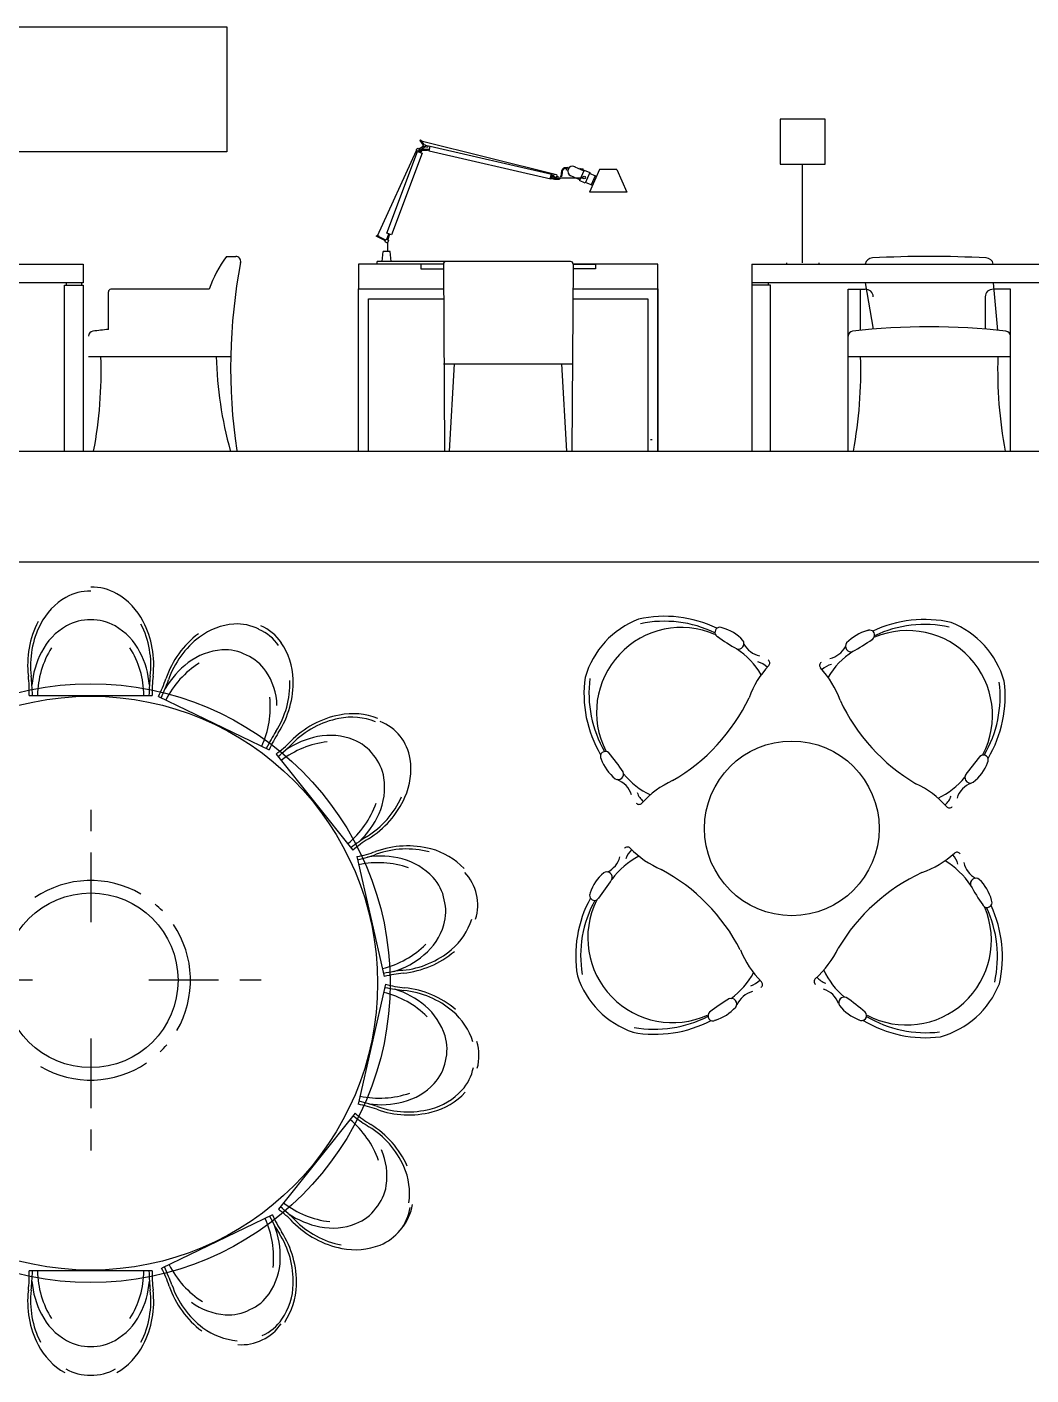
# Model space of a CAD drawing. Header units: inches. Extents: x 5.3 to 47.8, y 15.8 to 40.6.
# Drawn here: x 29.69 to 33.71, y 28.78 to 34.18 of the extents above; entities that cross this region are included whole.
import ezdxf

# ---------------------------------------------------------------- set-up
doc = ezdxf.new("R2010")
doc.units = ezdxf.units.IN
doc.header["$MEASUREMENT"] = 0
for name, color, linetype in [('02', 2, 'Continuous'), ('1', 1, 'Continuous'), ('4', 4, 'Continuous')]:
    doc.layers.add(name, color=color, linetype=linetype)

msp = doc.modelspace()

# ---------------------------------------------------------------- linework, layer by layer
at = {"layer": '02'}
for p, q in [((32.4744, 31.7753), (32.474, 31.7744)), ((32.4582, 31.7394), (32.4579, 31.7388)), ((33.0588, 31.7641), (33.0592, 31.7632)), ((33.0747, 31.7281), (33.075, 31.7275)), ((29.6984, 31.5038), (30.1913, 31.5038)), ((30.2159, 31.4997), (30.6601, 31.2858)), ((30.6876, 31.2687), (30.995, 30.8832)), ((31.9897, 31.2499), (31.9905, 31.2504)), ((33.5398, 31.2353), (33.539, 31.2358)), ((29.9448, 31.0448), (29.9448, 30.9595)), ((29.9448, 30.8741), (29.9448, 30.5954)), ((31.0119, 30.8576), (31.1216, 30.377)), ((31.9459, 30.7113), (31.9468, 30.7108)), ((31.981, 30.6934), (31.9816, 30.6931)), ((33.5196, 30.666), (33.519, 30.6658)), ((33.5556, 30.6818), (33.5547, 30.6814)), ((29.7115, 30.3621), (29.4328, 30.3621)), ((30.4569, 30.3621), (30.1782, 30.3621)), ((30.6276, 30.3621), (30.5422, 30.3621)), ((31.1264, 30.3462), (31.0167, 29.8655)), ((32.4472, 30.2017), (32.4468, 30.2025)), ((33.0249, 30.203), (33.0253, 30.2038)), ((29.9448, 30.1287), (29.9448, 29.85)), ((31.0044, 29.8297), (30.6971, 29.4442)), ((29.9448, 29.7647), (29.9448, 29.6793)), ((30.6734, 29.4218), (30.2293, 29.2079)), ((30.1913, 29.1975), (29.6984, 29.1975))]:
    msp.add_line(p, q, dxfattribs=at)
for centre, radius in [((29.9447, 30.3506), 1.2), ((29.9447, 30.3506), 1.15), ((32.7546, 30.971), 0.35), ((29.9448, 30.3621), 0.35)]:
    msp.add_circle(centre, radius, dxfattribs=at)
for centre, radius, start, end in [((29.9527, 31.7451), 0.1924, 59.9546, 92.3505), ((29.9766, 31.6697), 0.2621, 120.0454, 152.6955), ((29.9373, 31.7376), 0.1836, 87.6495, 120.0454), ((29.9116, 31.6739), 0.2746, 27.3045, 59.9546), ((30.0689, 31.6271), 0.3767, 152.6955, 186.9954), ((30.0632, 31.625), 0.3595, 152.6955, 186.9954), ((29.976, 31.5598), 0.2572, 120.0454, 152.6955), ((29.9375, 31.6265), 0.1801, 87.6495, 120.0454), ((29.9522, 31.6265), 0.1801, 59.9546, 92.3505), ((29.9137, 31.5598), 0.2572, 27.3045, 59.9546), ((29.8265, 31.625), 0.3595, 353.0046, 27.3045), ((29.8208, 31.6271), 0.3767, 353.0046, 27.3045), ((30.5386, 31.5284), 0.2621, 94.3311, 126.9812), ((30.5327, 31.6067), 0.1836, 61.9352, 94.3311), ((30.5498, 31.6067), 0.1924, 34.2403, 66.6363), ((32.2693, 31.4762), 0.3574, 111.0752, 163.7484), ((32.3118, 31.4361), 0.3399, 66.6411, 207.1178), ((32.2442, 31.3388), 0.4822, 64.1672, 102.3892), ((32.2438, 31.3382), 0.4629, 64.022, 101.9859), ((32.4665, 31.7569), 0.02, 61.3492, 247.0737), ((32.4269, 31.6007), 0.1808, 43.2433, 74.3895), ((33.2859, 31.326), 0.4822, 77.2073, 115.4293), ((33.2863, 31.3253), 0.4629, 77.6106, 115.5745), ((33.2618, 31.4636), 0.3574, 15.8481, 68.5213), ((30.6032, 31.45), 0.3767, 126.9812, 161.2811), ((30.5972, 31.4506), 0.3595, 126.9812, 161.2811), ((30.5463, 31.6001), 0.1836, 34.2403, 66.6363), ((30.4818, 31.5605), 0.2746, 1.5902, 34.2403), ((33.0517, 32.5899), 1.0379, 235.0074, 240.0953), ((32.5407, 31.7114), 0.0222, 251.2839, 36.4351), ((33.1051, 31.5892), 0.1808, 105.207, 136.3532), ((32.4873, 32.5827), 1.0379, 299.5012, 304.5891), ((33.0666, 31.7456), 0.02, 292.5228, 118.2473), ((33.219, 31.4237), 0.3399, 332.4787, 112.9554), ((30.061, 31.5159), 0.3528, 152.6955, 175.2684), ((30.1035, 31.498), 0.3721, 148.0091, 179.1119), ((29.7862, 31.498), 0.3721, 0.8881, 31.9909), ((29.8287, 31.5159), 0.3528, 4.7316, 27.3045), ((30.4904, 31.4297), 0.2572, 94.3311, 126.9812), ((30.4846, 31.5065), 0.1801, 61.9352, 94.3311), ((30.4979, 31.5001), 0.1801, 34.2403, 66.6363), ((32.358, 31.4252), 0.318, 30.5066, 56.5542), ((32.6452, 31.7537), 0.0934, 208.1764, 257.5834), ((33.1727, 31.4132), 0.318, 123.0423, 149.0899), ((32.8878, 31.7436), 0.0934, 282.0131, 331.4201), ((32.992, 31.7007), 0.0222, 143.1614, 288.3126), ((30.5479, 31.3533), 0.3528, 126.9812, 149.5542), ((30.5785, 31.3187), 0.3721, 122.2948, 153.3976), ((32.9434, 31.3625), 0.3837, 137.0767, 159.8605), ((32.5986, 31.5591), 0.0818, 45.1384, 75.5729), ((32.6514, 31.6341), 0.015, 317.0767, 54.8091), ((32.8808, 31.6241), 0.015, 124.7874, 222.5198), ((32.5869, 31.3546), 0.3837, 19.736, 42.5198), ((32.9331, 31.5487), 0.0818, 104.0236, 134.4581), ((29.2026, 31.5208), 0.496, 358.0345, 6.9954), ((29.2366, 31.5235), 0.4733, 2.6042, 6.9954), ((30.6531, 31.5235), 0.4733, 173.0046, 177.3958), ((30.687, 31.5208), 0.496, 173.0046, 181.9655), ((29.7767, 31.7301), 0.496, 332.3202, 341.2811), ((29.8085, 31.7179), 0.4733, 336.8899, 341.2811), ((30.4342, 31.4567), 0.2572, 1.5902, 34.2403), ((30.384, 31.5533), 0.3595, 327.2904, 1.5902), ((30.3798, 31.5576), 0.3767, 327.2904, 1.5902), ((32.404, 31.5111), 0.4824, 172.2327, 210.5199), ((32.4053, 31.5118), 0.4636, 172.5273, 210.1357), ((33.126, 31.5001), 0.4636, 329.4608, 7.0692), ((33.1273, 31.4994), 0.4824, 329.0766, 7.3638), ((27.5468, 31.4225), 2.1661, 2.1497, 3.2427), ((32.3429, 31.4225), 2.1661, 176.7573, 177.8503), ((28.2422, 32.36), 2.1661, 336.4354, 337.5285), ((30.2925, 31.4564), 0.3721, 335.1738, 6.2766), ((31.8925, 31.8245), 0.7654, 300.1358, 334.4709), ((33.6411, 31.8092), 0.7654, 205.1256, 239.4607), ((31.015, 31.0559), 0.3767, 101.2669, 135.5668), ((31.0099, 31.059), 0.3595, 101.2669, 135.5668), ((30.9908, 31.1545), 0.2621, 68.6168, 101.2669), ((30.9951, 31.156), 0.2746, 68.6168, 101.2669), ((31.0349, 31.2202), 0.1924, 8.526, 68.7549), ((31.1141, 31.086), 0.496, 147.2904, 156.2512), ((31.0847, 31.1032), 0.4733, 147.2904, 151.6815), ((30.9233, 30.9927), 0.3528, 101.2669, 123.8399), ((30.9046, 31.0865), 0.2572, 68.6168, 101.2669), ((32.5633, 30.279), 2.1661, 151.043, 152.1361), ((30.3919, 31.6668), 0.496, 306.606, 315.5668), ((29.2826, 32.9002), 2.1661, 310.7211, 311.8142), ((30.9357, 30.9483), 0.3721, 96.5805, 127.6833), ((30.4152, 31.642), 0.4733, 311.1757, 315.5668), ((30.9327, 31.1582), 0.1801, 36.2209, 68.6168), ((30.9419, 31.1467), 0.1801, 8.526, 40.922), ((30.9536, 31.208), 0.2746, 335.8759, 8.526), ((32.0073, 31.2593), 0.02, 44.772, 213.2574), ((32.1598, 31.3113), 0.1808, 200.2172, 231.3634), ((31.224, 30.6091), 1.0379, 34.5114, 39.7948), ((34.3009, 30.5891), 1.0379, 139.8017, 145.0851), ((33.3701, 31.2979), 0.1808, 308.2331, 339.3793), ((33.5222, 31.2448), 0.02, 326.3391, 134.8245), ((32.0586, 31.1889), 0.0222, 238.1716, 23.3227), ((32.3267, 31.3913), 0.318, 219.3407, 244.1), ((33.2038, 31.3791), 0.318, 295.4964, 320.2558), ((33.4704, 31.1748), 0.0222, 156.2738, 301.4249), ((30.8657, 31.1353), 0.2572, 335.8759, 8.526), ((32.0224, 31.0786), 0.0934, 17.0232, 69.8647), ((32.4374, 30.8141), 0.3837, 114.7461, 137.772), ((33.0891, 30.8026), 0.3837, 41.8245, 64.8503), ((33.5059, 31.0643), 0.0934, 109.7318, 162.5733), ((30.7379, 31.1964), 0.3721, 309.4596, 340.5623), ((30.8623, 31.244), 0.3595, 301.5761, 335.8759), ((30.8604, 31.2498), 0.3767, 301.5761, 335.8759), ((32.1421, 31.0821), 0.015, 219.7976, 317.772), ((32.2126, 31.1408), 0.0818, 199.0337, 229.4682), ((33.3161, 31.1277), 0.0818, 310.1283, 340.5628), ((30.7784, 31.1743), 0.3528, 313.303, 335.8759), ((33.3862, 31.0685), 0.015, 221.8245, 319.825), ((32.273, 29.1504), 2.1661, 125.3287, 126.4218), ((31.3174, 30.5063), 0.496, 121.5761, 130.5369), ((31.2984, 30.5345), 0.4733, 121.5761, 125.9672), ((30.9182, 31.3447), 0.496, 280.8917, 289.8525), ((30.4539, 32.9372), 2.1661, 285.0068, 286.0999), ((30.9284, 31.3122), 0.4733, 285.4614, 289.8525), ((31.1045, 30.5068), 0.3528, 75.5526, 98.1256), ((31.2146, 30.5239), 0.3767, 75.5526, 109.8525), ((31.2113, 30.5289), 0.3595, 75.5526, 109.8525), ((31.24, 30.6227), 0.2746, 42.9025, 75.5526), ((31.9758, 30.8809), 0.0934, 295.4006, 344.8077), ((32.2899, 30.5781), 0.318, 117.7308, 143.7784), ((32.0955, 30.8813), 0.015, 44.3009, 142.0333), ((32.1679, 30.8248), 0.0818, 132.3627, 162.7971), ((32.3809, 31.1597), 0.3837, 224.3009, 247.0847), ((33.1482, 31.1554), 0.3837, 289.4949, 312.2787), ((33.3408, 30.8084), 0.0818, 13.7825, 44.217), ((33.4164, 30.8604), 0.015, 34.5463, 132.2787), ((31.0964, 30.4613), 0.3721, 70.8662, 101.969), ((31.1283, 30.5994), 0.2572, 42.9025, 75.5526), ((32.0129, 30.7744), 0.0222, 338.5081, 123.6593), ((31.8685, 30.1324), 0.7654, 27.36, 61.6951), ((33.2043, 30.5694), 0.318, 32.8012, 58.8488), ((33.5359, 30.8529), 0.0934, 191.772, 241.179), ((29.9448, 30.3621), 0.4, 59.8436, 124.0658), ((31.1848, 30.6518), 0.1801, 10.5066, 42.9025), ((31.3038, 30.6633), 0.1924, 342.8117, 43.0758), ((32.118, 30.6554), 0.1808, 130.4675, 161.6137), ((31.1602, 31.3273), 1.0379, 322.2317, 327.3195), ((33.5983, 30.0994), 0.7654, 114.8845, 149.2196), ((33.4925, 30.7489), 0.0222, 52.9203, 198.0715), ((34.3767, 31.2499), 1.0379, 209.2601, 214.348), ((33.3805, 30.6363), 0.1808, 14.9659, 46.1121), ((32.3707, 30.4602), 0.4822, 151.3914, 189.6135), ((31.9639, 30.7025), 0.02, 148.5735, 334.2979), ((29.9448, 30.3621), 0.4, 44.1058, 49.8036), ((31.188, 30.6374), 0.1801, 342.8117, 15.2077), ((32.3713, 30.4598), 0.4629, 151.2462, 189.2101), ((32.2768, 30.5324), 0.3399, 153.8653, 294.342), ((33.2146, 30.523), 0.3399, 242.2376, 22.7143), ((33.5372, 30.6741), 0.02, 202.2817, 28.0062), ((33.116, 30.4562), 0.4629, 347.3695, 25.3334), ((33.1166, 30.4565), 0.4822, 346.9662, 25.1882), ((29.9448, 30.3621), 0.4, 329.8436, 34.0658), ((31.1145, 30.6602), 0.2572, 310.1617, 342.8117), ((31.2214, 30.6852), 0.2621, 310.1617, 342.8117), ((31.0258, 30.7707), 0.3721, 283.7453, 314.8481), ((31.1586, 30.7597), 0.3595, 275.8618, 310.1617), ((31.1594, 30.7657), 0.3767, 275.8618, 310.1617), ((32.9042, 30.6277), 0.3837, 201.9704, 224.9962), ((32.5941, 30.6556), 0.3837, 311.5834, 334.6093), ((31.0528, 30.7333), 0.3528, 287.5887, 310.1617), ((31.5212, 28.2613), 2.1661, 99.6144, 100.7075), ((31.2485, 29.8975), 0.496, 95.8618, 104.8226), ((31.2436, 29.9312), 0.4733, 95.8618, 100.2529), ((32.2347, 30.4919), 0.3574, 198.2994, 250.9727), ((32.3223, 30.5452), 0.318, 306.565, 331.3243), ((32.8587, 30.3574), 0.015, 131.5834, 229.5842), ((32.9182, 30.4272), 0.0818, 219.8872, 250.3217), ((33.17, 30.5385), 0.318, 205.2554, 230.0147), ((31.0306, 29.9524), 0.3721, 45.1519, 76.2547), ((31.526, 32.4619), 2.1661, 259.2925, 260.3856), ((31.2533, 30.8256), 0.496, 255.1774, 264.1382), ((31.0576, 29.9899), 0.3528, 49.8383, 72.4113), ((31.2485, 30.792), 0.4733, 259.7471, 264.1382), ((31.1634, 29.9635), 0.3595, 49.8383, 84.1382), ((31.1642, 29.9575), 0.3767, 49.8383, 84.1382), ((32.6199, 30.2261), 0.0934, 104.2474, 157.0889), ((32.567, 30.4191), 0.0818, 286.258, 316.6924), ((32.6222, 30.3458), 0.015, 307.0282, 44.9962), ((32.8539, 30.2377), 0.0934, 19.4907, 72.3322), ((33.2543, 30.48), 0.3574, 285.607, 338.2802), ((31.1193, 30.063), 0.2572, 17.1883, 49.8383), ((33.0502, 29.4059), 1.0379, 121.7356, 127.0191), ((32.5115, 30.2676), 0.0222, 325.3958, 110.547), ((32.9646, 30.2727), 0.0222, 66.0327, 211.1838), ((33.0881, 30.3725), 0.1808, 217.9921, 249.1382), ((32.3754, 29.4447), 1.0379, 49.5606, 54.844), ((31.2262, 30.038), 0.2621, 17.1883, 49.8383), ((32.2057, 30.6296), 0.4636, 259.7515, 297.3599), ((32.4387, 30.2198), 0.02, 131.9962, 300.4816), ((32.3941, 30.3746), 0.1808, 287.4414, 318.5876), ((33.0344, 30.2206), 0.02, 236.098, 44.5835), ((33.2914, 30.6157), 0.4636, 239.2197, 276.8281), ((32.2064, 30.6282), 0.4824, 259.4569, 297.7441), ((33.2906, 30.6144), 0.4824, 238.8355, 277.1228), ((29.9448, 30.3621), 0.4, 314.1058, 319.8036), ((31.1929, 30.0857), 0.1801, 344.7923, 17.1883), ((31.3086, 30.0598), 0.1924, 344.7923, 17.1883), ((29.9448, 30.3621), 0.4, 239.8436, 304.0658), ((31.1896, 30.0713), 0.1801, 317.0975, 349.4934), ((31.2979, 30.0465), 0.1836, 317.0975, 349.4934), ((31.1331, 30.1238), 0.2572, 284.4474, 317.0975), ((30.4587, 27.786), 2.1661, 73.9001, 74.9932), ((31.1013, 30.2618), 0.3721, 258.031, 289.1338), ((31.2404, 30.0999), 0.2621, 284.4474, 317.0975), ((31.2449, 30.1004), 0.2746, 284.4474, 317.0975), ((31.3268, 30.2066), 0.496, 229.4631, 238.4239), ((30.923, 29.3785), 0.496, 70.1475, 79.1083), ((31.1093, 30.2164), 0.3528, 261.8744, 284.4474), ((30.9332, 29.4109), 0.4733, 70.1475, 74.5386), ((31.2194, 30.1993), 0.3767, 250.1475, 284.4474), ((31.2161, 30.1943), 0.3595, 250.1475, 284.4474), ((30.7473, 29.5165), 0.3721, 19.4377, 50.5404), ((32.2824, 31.5625), 2.1661, 233.5782, 234.6713), ((31.3078, 30.1784), 0.4733, 234.0328, 238.4239), ((30.8717, 29.4689), 0.3595, 24.1241, 58.4239), ((30.8698, 29.4631), 0.3767, 24.1241, 58.4239), ((30.8751, 29.5776), 0.2572, 351.474, 24.1241), ((30.9606, 29.5087), 0.2621, 351.474, 24.1241), ((30.9513, 29.5662), 0.1801, 319.078, 351.474), ((29.292, 27.8127), 2.1661, 48.1858, 49.2789), ((30.9452, 29.7646), 0.3721, 232.3167, 263.4195), ((30.9421, 29.5547), 0.1801, 291.3832, 323.7791), ((31.0345, 29.4803), 0.1924, 291.3832, 351.5096), ((31.0443, 29.4927), 0.1924, 319.078, 351.474), ((30.3059, 29.2512), 0.3721, 353.7234, 24.8262), ((32.5767, 30.4285), 2.1661, 207.8639, 208.957), ((31.1274, 29.6215), 0.496, 203.7488, 212.7096), ((30.4013, 29.0461), 0.496, 44.4332, 53.394), ((30.9327, 29.7202), 0.3528, 236.1601, 258.7331), ((30.4246, 29.0709), 0.4733, 44.4332, 48.8243), ((31.0245, 29.657), 0.3767, 224.4332, 258.7331), ((31.0193, 29.6539), 0.3595, 224.4332, 258.7331), ((30.352, 29.2535), 0.3528, 358.4098, 20.9827), ((31.0981, 29.6043), 0.4733, 208.3185, 212.7096), ((30.3973, 29.1543), 0.3595, 358.4098, 32.7096), ((30.3931, 29.1499), 0.3767, 358.4098, 32.7096), ((30.914, 29.6264), 0.2572, 258.7331, 291.3832), ((31.0045, 29.5569), 0.2746, 258.7331, 291.3832), ((30.4476, 29.2508), 0.2572, 325.7597, 358.4098), ((29.2027, 29.1805), 0.496, 353.0046, 1.9655), ((27.5468, 29.2787), 2.1661, 356.7573, 357.8503), ((30.1035, 29.2032), 0.3721, 180.8881, 211.9909), ((29.7862, 29.2032), 0.3721, 328.0091, 359.1119), ((32.3429, 29.2787), 2.1661, 182.1497, 183.2427), ((30.687, 29.1805), 0.496, 178.0345, 186.9954), ((29.79, 28.9775), 0.496, 18.7189, 27.6798), ((28.2555, 28.3475), 2.1661, 22.4715, 23.5646), ((29.8218, 28.9897), 0.4733, 18.7189, 23.1101), ((30.5918, 29.3889), 0.3721, 206.6024, 237.7052), ((29.2366, 29.1777), 0.4733, 353.0046, 357.3958), ((30.061, 29.1853), 0.3528, 184.7316, 207.3045), ((29.8287, 29.1853), 0.3528, 332.6955, 355.2684), ((30.6531, 29.1777), 0.4733, 182.6042, 186.9954), ((30.6166, 29.2575), 0.3767, 198.7189, 233.0188), ((30.6106, 29.257), 0.3595, 198.7189, 233.0188), ((30.4947, 29.1516), 0.2621, 325.7597, 358.4098), ((30.4952, 29.1471), 0.2746, 325.7597, 358.4098), ((30.0689, 29.0742), 0.3767, 173.0046, 207.3045), ((30.0632, 29.0763), 0.3595, 173.0046, 207.3045), ((29.8265, 29.0763), 0.3595, 332.6955, 6.9954), ((29.8208, 29.0742), 0.3767, 332.6955, 6.9954), ((30.5038, 29.2779), 0.2572, 233.0188, 265.6689), ((30.5113, 29.2075), 0.1801, 293.3637, 325.7597), ((29.976, 29.1414), 0.2572, 207.3045, 239.9546), ((29.9137, 29.1414), 0.2572, 300.0454, 332.6955), ((30.4979, 29.2011), 0.1801, 265.6689, 298.0648), ((30.552, 29.1791), 0.2621, 233.0188, 265.6689), ((30.549, 29.094), 0.1924, 265.6689, 325.7265), ((30.5596, 29.1074), 0.1836, 293.3637, 325.7597), ((29.9375, 29.0748), 0.1801, 239.9546, 272.3505), ((29.9522, 29.0748), 0.1801, 267.6495, 300.0454), ((29.9781, 29.0273), 0.2746, 207.3045, 239.9546), ((29.9116, 29.0273), 0.2746, 300.0454, 332.6955), ((29.9373, 28.9636), 0.1836, 239.9546, 272.3505), ((29.9524, 28.9636), 0.1836, 267.6495, 300.0454)]:
    msp.add_arc(centre, radius, start, end, dxfattribs=at)
at = {"layer": '1'}
for p, q in [((31.2672, 33.7303), (31.2633, 33.7272)), ((31.2633, 33.7272), (31.2775, 33.7091)), ((31.2817, 33.7119), (31.2672, 33.7303)), ((31.2697, 33.7271), (31.8067, 33.5934)), ((31.2701, 33.7276), (31.2709, 33.7276)), ((31.2709, 33.7276), (31.2709, 33.7256)), ((31.0943, 33.3461), (31.251, 33.688)), ((31.1317, 33.3564), (31.254, 33.6844)), ((31.2727, 33.6774), (31.1504, 33.3494)), ((31.254, 33.6844), (31.2727, 33.6774)), ((31.256, 33.6851), (31.2555, 33.6838)), ((31.2605, 33.6946), (31.2774, 33.7054)), ((31.2606, 33.6819), (31.2633, 33.6893)), ((31.2633, 33.6893), (31.2854, 33.7034)), ((31.2644, 33.6811), (31.2642, 33.6806)), ((31.2646, 33.6816), (31.2644, 33.6811)), ((31.2648, 33.682), (31.2646, 33.6816)), ((31.265, 33.6824), (31.2648, 33.682)), ((31.2651, 33.6827), (31.265, 33.6824)), ((31.2653, 33.683), (31.2651, 33.6827)), ((31.2655, 33.6833), (31.2653, 33.683)), ((31.2656, 33.6835), (31.2655, 33.6833)), ((31.2658, 33.6837), (31.2656, 33.6835)), ((31.2659, 33.6839), (31.2658, 33.6837)), ((31.266, 33.6841), (31.2659, 33.6839)), ((31.2661, 33.6842), (31.266, 33.6841)), ((31.2663, 33.6844), (31.2661, 33.6842)), ((31.2664, 33.6846), (31.2663, 33.6845)), ((31.2663, 33.6845), (31.2663, 33.6844)), ((31.2665, 33.6847), (31.2664, 33.6846)), ((31.2666, 33.6849), (31.2665, 33.6847)), ((31.2667, 33.685), (31.2666, 33.6849)), ((31.2668, 33.6851), (31.2667, 33.685)), ((31.2669, 33.6852), (31.2668, 33.6851)), ((31.267, 33.6854), (31.2669, 33.6852)), ((31.2671, 33.6857), (31.267, 33.6856)), ((31.267, 33.6856), (31.267, 33.6854)), ((31.2671, 33.6799), (31.267, 33.6795)), ((31.2673, 33.6859), (31.2671, 33.6857)), ((31.2673, 33.6803), (31.2671, 33.6799)), ((31.2674, 33.6861), (31.2673, 33.6859)), ((31.2675, 33.6806), (31.2673, 33.6803)), ((31.2675, 33.6863), (31.2674, 33.6861)), ((31.2676, 33.6865), (31.2675, 33.6863)), ((31.2676, 33.681), (31.2675, 33.6806)), ((31.2677, 33.6867), (31.2676, 33.6865)), ((31.2677, 33.6812), (31.2676, 33.681)), ((31.2679, 33.6869), (31.2677, 33.6867)), ((31.2679, 33.6815), (31.2677, 33.6812)), ((31.268, 33.6871), (31.2679, 33.6869)), ((31.268, 33.6817), (31.2679, 33.6815)), ((31.2682, 33.6873), (31.268, 33.6871)), ((31.2681, 33.6819), (31.268, 33.6817)), ((31.2683, 33.682), (31.2681, 33.6819)), ((31.2683, 33.6875), (31.2682, 33.6873)), ((31.2685, 33.6877), (31.2683, 33.6875)), ((31.2684, 33.6822), (31.2683, 33.682)), ((31.2685, 33.6823), (31.2684, 33.6822)), ((31.2687, 33.6879), (31.2685, 33.6877)), ((31.2686, 33.6825), (31.2685, 33.6823)), ((31.2687, 33.6826), (31.2686, 33.6825)), ((31.2689, 33.6881), (31.2687, 33.6879)), ((31.2688, 33.6827), (31.2687, 33.6826)), ((31.2689, 33.6829), (31.2688, 33.6827)), ((31.269, 33.6882), (31.2689, 33.6881)), ((31.269, 33.683), (31.2689, 33.6829)), ((31.2692, 33.6884), (31.269, 33.6882)), ((31.2691, 33.6831), (31.269, 33.683)), ((31.2692, 33.6832), (31.2691, 33.6831)), ((31.2694, 33.6885), (31.2692, 33.6884)), ((31.2693, 33.6834), (31.2692, 33.6832)), ((31.2694, 33.6837), (31.2693, 33.6835)), ((31.2693, 33.6835), (31.2693, 33.6834)), ((31.2696, 33.6887), (31.2694, 33.6885)), ((31.2695, 33.6838), (31.2694, 33.6837)), ((31.2696, 33.684), (31.2695, 33.6838)), ((31.2697, 33.6888), (31.2696, 33.6887)), ((31.2697, 33.6842), (31.2696, 33.684)), ((31.2699, 33.6889), (31.2697, 33.6888)), ((31.2698, 33.6843), (31.2697, 33.6842)), ((31.2699, 33.6845), (31.2698, 33.6843)), ((31.2701, 33.689), (31.2699, 33.6889)), ((31.27, 33.6847), (31.2699, 33.6845)), ((31.2701, 33.6849), (31.27, 33.6847)), ((31.2702, 33.6891), (31.2701, 33.689)), ((31.2702, 33.685), (31.2701, 33.6849)), ((31.2704, 33.6892), (31.2702, 33.6891)), ((31.2703, 33.6852), (31.2702, 33.685)), ((31.2704, 33.6853), (31.2703, 33.6852)), ((31.2705, 33.6893), (31.2704, 33.6892)), ((31.2706, 33.6855), (31.2704, 33.6853)), ((31.2706, 33.6893), (31.2705, 33.6893)), ((31.2708, 33.6894), (31.2706, 33.6893)), ((31.2707, 33.6856), (31.2706, 33.6855)), ((31.2708, 33.6857), (31.2707, 33.6856)), ((31.2709, 33.6895), (31.2708, 33.6894)), ((31.2709, 33.6858), (31.2708, 33.6857)), ((31.2711, 33.6896), (31.2709, 33.6895)), ((31.271, 33.686), (31.2709, 33.6858)), ((31.2711, 33.6861), (31.271, 33.686)), ((31.2712, 33.6896), (31.2711, 33.6896)), ((31.2712, 33.6861), (31.2711, 33.6861)), ((31.2713, 33.6897), (31.2712, 33.6896)), ((31.2714, 33.6862), (31.2712, 33.6861)), ((31.2715, 33.6898), (31.2713, 33.6897)), ((31.2715, 33.6863), (31.2714, 33.6862)), ((31.2716, 33.6899), (31.2715, 33.6898)), ((31.2716, 33.6864), (31.2715, 33.6863)), ((31.2718, 33.69), (31.2716, 33.6899)), ((31.2717, 33.6865), (31.2716, 33.6864)), ((31.2719, 33.6865), (31.2717, 33.6865)), ((31.2719, 33.6901), (31.2718, 33.69)), ((31.2721, 33.6902), (31.2719, 33.6901)), ((31.272, 33.6866), (31.2719, 33.6865)), ((31.2721, 33.6866), (31.272, 33.6866)), ((31.2723, 33.6903), (31.2721, 33.6902)), ((31.2722, 33.6867), (31.2721, 33.6866)), ((31.2724, 33.6868), (31.2722, 33.6867)), ((31.2725, 33.6904), (31.2723, 33.6903)), ((31.2725, 33.6868), (31.2724, 33.6868)), ((31.2728, 33.6905), (31.2725, 33.6904)), ((31.2726, 33.6869), (31.2725, 33.6868)), ((31.2727, 33.687), (31.2726, 33.6869)), ((31.2729, 33.6871), (31.2727, 33.687)), ((31.273, 33.6906), (31.2728, 33.6905)), ((31.273, 33.6871), (31.2729, 33.6871)), ((31.2733, 33.6907), (31.273, 33.6906)), ((31.2731, 33.6872), (31.273, 33.6871)), ((31.2732, 33.6873), (31.2731, 33.6872)), ((31.2734, 33.6874), (31.2732, 33.6873)), ((31.2736, 33.6908), (31.2733, 33.6907)), ((31.2735, 33.6875), (31.2734, 33.6874)), ((31.2736, 33.6875), (31.2735, 33.6875)), ((31.274, 33.6908), (31.2736, 33.6908)), ((31.2738, 33.6876), (31.2736, 33.6875)), ((31.274, 33.6877), (31.2738, 33.6876)), ((31.2743, 33.6909), (31.274, 33.6908)), ((31.2742, 33.6878), (31.274, 33.6877)), ((31.2744, 33.6878), (31.2742, 33.6878)), ((31.2747, 33.6909), (31.2743, 33.6909)), ((31.2747, 33.6879), (31.2744, 33.6878)), ((31.2751, 33.691), (31.2747, 33.6909)), ((31.2749, 33.6879), (31.2747, 33.6879)), ((31.2752, 33.688), (31.2749, 33.6879)), ((31.2755, 33.691), (31.2751, 33.691)), ((31.2755, 33.688), (31.2752, 33.688)), ((31.2759, 33.6911), (31.2755, 33.691)), ((31.2758, 33.688), (31.2755, 33.688)), ((31.2761, 33.6881), (31.2758, 33.688)), ((31.2763, 33.6911), (31.2759, 33.6911)), ((31.2764, 33.6881), (31.2761, 33.6881)), ((31.2766, 33.6911), (31.2763, 33.6911)), ((31.2767, 33.6881), (31.2764, 33.6881)), ((31.277, 33.6912), (31.2766, 33.6911)), ((31.277, 33.6882), (31.2767, 33.6881)), ((31.2774, 33.6912), (31.277, 33.6912)), ((31.2773, 33.6882), (31.277, 33.6882)), ((31.2777, 33.6882), (31.2773, 33.6882)), ((31.2778, 33.6912), (31.2774, 33.6912)), ((31.278, 33.6882), (31.2777, 33.6882)), ((31.2781, 33.6912), (31.2778, 33.6912)), ((31.2783, 33.6882), (31.278, 33.6882)), ((31.2785, 33.6913), (31.2781, 33.6912)), ((31.2786, 33.6883), (31.2783, 33.6882)), ((31.2789, 33.6913), (31.2785, 33.6913)), ((31.279, 33.6883), (31.2786, 33.6883)), ((31.2792, 33.6913), (31.2789, 33.6913)), ((31.2793, 33.6883), (31.279, 33.6883)), ((31.2795, 33.6913), (31.2792, 33.6913)), ((31.2796, 33.6883), (31.2793, 33.6883)), ((31.2799, 33.6913), (31.2795, 33.6913)), ((31.28, 33.6883), (31.2796, 33.6883)), ((31.2802, 33.6913), (31.2799, 33.6913)), ((31.2803, 33.6883), (31.28, 33.6883)), ((31.2806, 33.6913), (31.2802, 33.6913)), ((31.2806, 33.6883), (31.2803, 33.6883)), ((31.2809, 33.6913), (31.2806, 33.6913)), ((31.2809, 33.6883), (31.2806, 33.6883)), ((31.2812, 33.6913), (31.2809, 33.6913)), ((31.2813, 33.6883), (31.2809, 33.6883)), ((31.2816, 33.6913), (31.2812, 33.6913)), ((31.2816, 33.6883), (31.2813, 33.6883)), ((31.2819, 33.6913), (31.2816, 33.6913)), ((31.2819, 33.6883), (31.2816, 33.6883)), ((31.2823, 33.6913), (31.2819, 33.6913)), ((31.2823, 33.6883), (31.2819, 33.6883)), ((31.2827, 33.6913), (31.2823, 33.6913)), ((31.2827, 33.6883), (31.2823, 33.6883)), ((31.2831, 33.6913), (31.2827, 33.6913)), ((31.2831, 33.6883), (31.2827, 33.6883)), ((31.2835, 33.6913), (31.2831, 33.6913)), ((31.2835, 33.6883), (31.2831, 33.6883)), ((31.2839, 33.6913), (31.2835, 33.6913)), ((31.2839, 33.6883), (31.2835, 33.6883)), ((31.2844, 33.6913), (31.2839, 33.6913)), ((31.2844, 33.6883), (31.2839, 33.6883)), ((31.2849, 33.6913), (31.2844, 33.6913)), ((31.2849, 33.6883), (31.2844, 33.6883)), ((31.2854, 33.6913), (31.2849, 33.6913)), ((31.2854, 33.6883), (31.2849, 33.6883)), ((31.2854, 33.7034), (31.2942, 33.7013)), ((31.2859, 33.6913), (31.2854, 33.6913)), ((31.2859, 33.6883), (31.2854, 33.6883)), ((31.2855, 33.7096), (31.3057, 33.7047)), ((31.2865, 33.6913), (31.2859, 33.6913)), ((31.2865, 33.6883), (31.2859, 33.6883)), ((31.287, 33.6913), (31.2865, 33.6913)), ((31.287, 33.6883), (31.2865, 33.6883)), ((31.2876, 33.6913), (31.287, 33.6913)), ((31.2876, 33.6883), (31.287, 33.6883)), ((31.2882, 33.6913), (31.2876, 33.6913)), ((31.2882, 33.6883), (31.2876, 33.6883)), ((31.2888, 33.6913), (31.2882, 33.6913)), ((31.2889, 33.6883), (31.2882, 33.6883)), ((31.2895, 33.6913), (31.2888, 33.6913)), ((31.2895, 33.6883), (31.2889, 33.6883)), ((31.2901, 33.6914), (31.2895, 33.6913)), ((31.2902, 33.6883), (31.2895, 33.6883)), ((31.2908, 33.6914), (31.2901, 33.6914)), ((31.2909, 33.6884), (31.2902, 33.6883)), ((31.2916, 33.6914), (31.2908, 33.6914)), ((31.2917, 33.6884), (31.2909, 33.6884)), ((31.2925, 33.6914), (31.2916, 33.6914)), ((31.2926, 33.6884), (31.2917, 33.6884)), ((31.2936, 33.6914), (31.2925, 33.6914)), ((31.2936, 33.6884), (31.2926, 33.6884)), ((31.2949, 33.6915), (31.2936, 33.6914)), ((31.2948, 33.6885), (31.2936, 33.6884)), ((31.2956, 33.7071), (31.2942, 33.7013)), ((31.2962, 33.6886), (31.2948, 33.6885)), ((31.2964, 33.6916), (31.2949, 33.6915)), ((31.2979, 33.6887), (31.2962, 33.6886)), ((31.2982, 33.6917), (31.2964, 33.6916)), ((31.2998, 33.6888), (31.2979, 33.6887)), ((31.3003, 33.6919), (31.2982, 33.6917)), ((31.3021, 33.689), (31.2998, 33.6888)), ((31.3028, 33.6921), (31.3003, 33.6919)), ((31.3012, 33.6852), (31.3057, 33.7047)), ((31.7884, 33.5728), (31.3012, 33.6852)), ((31.3057, 33.7047), (31.7929, 33.5923)), ((31.8318, 33.6061), (31.8317, 33.6057)), ((31.8319, 33.6065), (31.8318, 33.6061)), ((31.832, 33.6068), (31.8319, 33.6065)), ((31.8321, 33.6071), (31.832, 33.6068)), ((31.8322, 33.6075), (31.8321, 33.6071)), ((31.8324, 33.6078), (31.8322, 33.6075)), ((31.8326, 33.608), (31.8324, 33.6078)), ((31.8327, 33.6083), (31.8326, 33.608)), ((31.8329, 33.6086), (31.8327, 33.6083)), ((31.8331, 33.6089), (31.8329, 33.6086)), ((31.8333, 33.6092), (31.8331, 33.6089)), ((31.8335, 33.6095), (31.8333, 33.6092)), ((31.8337, 33.6098), (31.8335, 33.6095)), ((31.8339, 33.6101), (31.8337, 33.6098)), ((31.8341, 33.6104), (31.8339, 33.6101)), ((31.8343, 33.6108), (31.8341, 33.6104)), ((31.8345, 33.6112), (31.8343, 33.6108)), ((31.8348, 33.6115), (31.8345, 33.6112)), ((31.835, 33.6119), (31.8348, 33.6115)), ((31.8349, 33.606), (31.8348, 33.6057)), ((31.835, 33.6062), (31.8349, 33.606)), ((31.8353, 33.6123), (31.835, 33.6119)), ((31.8351, 33.6064), (31.835, 33.6062)), ((31.8353, 33.6067), (31.8351, 33.6064)), ((31.8356, 33.6127), (31.8353, 33.6123)), ((31.8354, 33.6069), (31.8353, 33.6067)), ((31.8356, 33.6071), (31.8354, 33.6069)), ((31.8359, 33.6131), (31.8356, 33.6127)), ((31.8357, 33.6074), (31.8356, 33.6071)), ((31.8359, 33.6076), (31.8357, 33.6074)), ((31.8362, 33.6135), (31.8359, 33.6131)), ((31.836, 33.6079), (31.8359, 33.6076)), ((31.8362, 33.6081), (31.836, 33.6079)), ((31.8365, 33.6139), (31.8362, 33.6135)), ((31.8364, 33.6084), (31.8362, 33.6081)), ((31.8366, 33.6087), (31.8364, 33.6084)), ((31.8368, 33.6142), (31.8365, 33.6139)), ((31.8368, 33.6091), (31.8366, 33.6087)), ((31.8372, 33.6146), (31.8368, 33.6142)), ((31.837, 33.6094), (31.8368, 33.6091)), ((31.8372, 33.6097), (31.837, 33.6094)), ((31.8375, 33.6149), (31.8372, 33.6146)), ((31.8374, 33.6101), (31.8372, 33.6097)), ((31.8377, 33.6104), (31.8374, 33.6101)), ((31.8379, 33.6153), (31.8375, 33.6149)), ((31.8379, 33.6108), (31.8377, 33.6104)), ((31.8383, 33.6156), (31.8379, 33.6153)), ((31.8381, 33.6111), (31.8379, 33.6108)), ((31.8384, 33.6115), (31.8381, 33.6111)), ((31.8387, 33.6159), (31.8383, 33.6156)), ((31.8386, 33.6118), (31.8384, 33.6115)), ((31.8389, 33.6121), (31.8386, 33.6118)), ((31.8391, 33.6162), (31.8387, 33.6159)), ((31.8392, 33.6124), (31.8389, 33.6121)), ((31.8395, 33.6164), (31.8391, 33.6162)), ((31.8395, 33.6127), (31.8392, 33.6124)), ((31.8399, 33.6166), (31.8395, 33.6164)), ((31.8398, 33.6129), (31.8395, 33.6127)), ((31.8401, 33.6132), (31.8398, 33.6129)), ((31.8402, 33.6168), (31.8399, 33.6166)), ((31.8404, 33.6134), (31.8401, 33.6132)), ((31.8406, 33.617), (31.8402, 33.6168)), ((31.8407, 33.6136), (31.8404, 33.6134)), ((31.841, 33.6172), (31.8406, 33.617)), ((31.841, 33.6138), (31.8407, 33.6136)), ((31.8414, 33.6173), (31.841, 33.6172)), ((31.8413, 33.614), (31.841, 33.6138)), ((31.8416, 33.6141), (31.8413, 33.614)), ((31.8417, 33.6174), (31.8414, 33.6173)), ((31.8418, 33.6143), (31.8416, 33.6141)), ((31.8421, 33.6175), (31.8417, 33.6174)), ((31.8421, 33.6144), (31.8418, 33.6143)), ((31.8425, 33.6176), (31.8421, 33.6175)), ((31.8424, 33.6145), (31.8421, 33.6144)), ((31.8427, 33.6146), (31.8424, 33.6145)), ((31.8428, 33.6177), (31.8425, 33.6176)), ((31.843, 33.6146), (31.8427, 33.6146)), ((31.8432, 33.6178), (31.8428, 33.6177)), ((31.8433, 33.6147), (31.843, 33.6146)), ((31.8437, 33.6179), (31.8432, 33.6178)), ((31.8437, 33.6148), (31.8433, 33.6147)), ((31.8441, 33.618), (31.8437, 33.6179)), ((31.844, 33.6149), (31.8437, 33.6148)), ((31.8443, 33.6149), (31.844, 33.6149)), ((31.8446, 33.6181), (31.8441, 33.618)), ((31.8447, 33.615), (31.8443, 33.6149)), ((31.8451, 33.6182), (31.8446, 33.6181)), ((31.8451, 33.6151), (31.8447, 33.615)), ((31.8456, 33.6183), (31.8451, 33.6182)), ((31.8455, 33.6152), (31.8451, 33.6151)), ((31.846, 33.6153), (31.8455, 33.6152)), ((31.8463, 33.6184), (31.8456, 33.6183)), ((31.8465, 33.6154), (31.846, 33.6153)), ((31.8471, 33.6184), (31.8463, 33.6184)), ((31.8471, 33.6154), (31.8465, 33.6154)), ((31.848, 33.6184), (31.8471, 33.6184)), ((31.8479, 33.6154), (31.8471, 33.6154)), ((31.8487, 33.6153), (31.8479, 33.6154)), ((31.849, 33.6182), (31.848, 33.6184)), ((31.8497, 33.6151), (31.8487, 33.6153)), ((31.8503, 33.618), (31.849, 33.6182)), ((31.8508, 33.6148), (31.8497, 33.6151)), ((31.8517, 33.6177), (31.8503, 33.618)), ((31.8545, 33.6198), (31.8504, 33.6107)), ((31.8568, 33.6078), (31.8504, 33.6107)), ((31.8521, 33.6145), (31.8508, 33.6148)), ((31.8533, 33.6173), (31.8517, 33.6177)), ((31.8608, 33.617), (31.8545, 33.6198)), ((31.8846, 33.6228), (31.8854, 33.6247)), ((31.8846, 33.6228), (31.9209, 33.6067)), ((31.9222, 33.6094), (31.9035, 33.5674)), ((31.9222, 33.6094), (31.945, 33.5993)), ((31.9833, 33.611), (31.9433, 33.521)), ((32.0533, 33.611), (31.9833, 33.611)), ((32.0533, 33.611), (32.0933, 33.521)), ((32.7961, 33.6334), (32.7961, 33.2379)), ((31.79, 33.593), (31.7855, 33.5735)), ((31.7929, 33.5923), (31.7884, 33.5728)), ((31.7896, 33.5753), (31.789, 33.5754)), ((31.7902, 33.5751), (31.7896, 33.5753)), ((31.7903, 33.5782), (31.7897, 33.5784)), ((31.7907, 33.575), (31.7902, 33.5751)), ((31.7909, 33.5781), (31.7903, 33.5782)), ((31.7912, 33.5749), (31.7907, 33.575)), ((31.82, 33.5768), (31.7908, 33.5835)), ((31.7914, 33.5779), (31.7909, 33.5781)), ((31.7917, 33.5748), (31.7912, 33.5749)), ((31.7919, 33.5778), (31.7914, 33.5779)), ((31.7921, 33.5747), (31.7917, 33.5748)), ((31.7924, 33.5777), (31.7919, 33.5778)), ((31.8, 33.5865), (31.792, 33.5883)), ((31.7926, 33.5746), (31.7921, 33.5747)), ((31.7928, 33.5776), (31.7924, 33.5777)), ((31.7929, 33.5745), (31.7926, 33.5746)), ((31.7932, 33.5775), (31.7928, 33.5776)), ((31.7933, 33.5744), (31.7929, 33.5745)), ((31.7936, 33.5774), (31.7932, 33.5775)), ((31.7937, 33.5743), (31.7933, 33.5744)), ((31.7939, 33.5774), (31.7936, 33.5774)), ((31.794, 33.5743), (31.7937, 33.5743)), ((31.7943, 33.5773), (31.7939, 33.5774)), ((31.7944, 33.5742), (31.794, 33.5743)), ((31.7946, 33.5772), (31.7943, 33.5773)), ((31.7947, 33.5742), (31.7944, 33.5742)), ((31.795, 33.5772), (31.7946, 33.5772)), ((31.7951, 33.5741), (31.7947, 33.5742)), ((31.7953, 33.5771), (31.795, 33.5772)), ((31.7954, 33.5741), (31.7951, 33.5741)), ((31.7956, 33.5771), (31.7953, 33.5771)), ((31.7957, 33.574), (31.7954, 33.5741)), ((31.796, 33.577), (31.7956, 33.5771)), ((31.796, 33.574), (31.7957, 33.574)), ((31.7963, 33.577), (31.796, 33.577)), ((31.7964, 33.5739), (31.796, 33.574)), ((31.7966, 33.5769), (31.7963, 33.577)), ((31.7967, 33.5738), (31.7964, 33.5739)), ((31.7969, 33.5769), (31.7966, 33.5769)), ((31.797, 33.5738), (31.7967, 33.5738)), ((31.7973, 33.5768), (31.7969, 33.5769)), ((31.7973, 33.5737), (31.797, 33.5738)), ((31.7976, 33.5767), (31.7973, 33.5768)), ((31.7976, 33.5736), (31.7973, 33.5737)), ((31.7979, 33.5767), (31.7976, 33.5767)), ((31.798, 33.5736), (31.7976, 33.5736)), ((31.7983, 33.5766), (31.7979, 33.5767)), ((31.7983, 33.5735), (31.798, 33.5736)), ((31.7986, 33.5765), (31.7983, 33.5766)), ((31.7986, 33.5734), (31.7983, 33.5735)), ((31.799, 33.5764), (31.7986, 33.5765)), ((31.7989, 33.5733), (31.7986, 33.5734)), ((31.7992, 33.5732), (31.7989, 33.5733)), ((31.7993, 33.5763), (31.799, 33.5764)), ((31.7995, 33.5732), (31.7992, 33.5732)), ((31.7996, 33.5762), (31.7993, 33.5763)), ((31.7998, 33.5731), (31.7995, 33.5732)), ((31.7999, 33.5762), (31.7996, 33.5762)), ((31.8001, 33.573), (31.7998, 33.5731)), ((31.8003, 33.5761), (31.7999, 33.5762)), ((31.8004, 33.5729), (31.8001, 33.573)), ((31.8006, 33.576), (31.8003, 33.5761)), ((31.8007, 33.5728), (31.8004, 33.5729)), ((31.8009, 33.5759), (31.8006, 33.576)), ((31.801, 33.5727), (31.8007, 33.5728)), ((31.8012, 33.5758), (31.8009, 33.5759)), ((31.8013, 33.5727), (31.801, 33.5727)), ((31.8014, 33.5757), (31.8012, 33.5758)), ((31.8016, 33.5726), (31.8013, 33.5727)), ((31.8017, 33.5757), (31.8014, 33.5757)), ((31.8019, 33.5725), (31.8016, 33.5726)), ((31.802, 33.5756), (31.8017, 33.5757)), ((31.8022, 33.5725), (31.8019, 33.5725)), ((31.8022, 33.5755), (31.802, 33.5756)), ((31.8025, 33.5755), (31.8022, 33.5755)), ((31.8025, 33.5724), (31.8022, 33.5725)), ((31.8028, 33.5754), (31.8025, 33.5755)), ((31.8028, 33.5723), (31.8025, 33.5724)), ((31.8031, 33.5753), (31.8028, 33.5754)), ((31.8031, 33.5723), (31.8028, 33.5723)), ((31.8034, 33.5753), (31.8031, 33.5753)), ((31.8035, 33.5722), (31.8031, 33.5723)), ((31.8037, 33.5752), (31.8034, 33.5753)), ((31.8039, 33.5722), (31.8035, 33.5722)), ((31.804, 33.5752), (31.8037, 33.5752)), ((31.8042, 33.5721), (31.8039, 33.5722)), ((31.8043, 33.5751), (31.804, 33.5752)), ((31.8047, 33.5721), (31.8042, 33.5721)), ((31.8047, 33.5751), (31.8043, 33.5751)), ((31.8051, 33.5751), (31.8047, 33.5751)), ((31.8051, 33.572), (31.8047, 33.5721)), ((31.8055, 33.575), (31.8051, 33.5751)), ((31.8055, 33.572), (31.8051, 33.572)), ((31.8059, 33.575), (31.8055, 33.575)), ((31.806, 33.572), (31.8055, 33.572)), ((31.8063, 33.5749), (31.8059, 33.575)), ((31.8064, 33.5719), (31.806, 33.572)), ((31.8068, 33.5749), (31.8063, 33.5749)), ((31.8069, 33.5719), (31.8064, 33.5719)), ((31.8072, 33.5749), (31.8068, 33.5749)), ((31.8074, 33.5718), (31.8069, 33.5719)), ((31.8077, 33.5748), (31.8072, 33.5749)), ((31.808, 33.5718), (31.8074, 33.5718)), ((31.8082, 33.5748), (31.8077, 33.5748)), ((31.8085, 33.5717), (31.808, 33.5718)), ((31.8087, 33.5747), (31.8082, 33.5748)), ((31.8091, 33.5717), (31.8085, 33.5717)), ((31.8092, 33.5747), (31.8087, 33.5747)), ((31.8097, 33.5716), (31.8091, 33.5717)), ((31.8098, 33.5746), (31.8092, 33.5747)), ((31.8103, 33.5716), (31.8097, 33.5716)), ((31.8103, 33.5746), (31.8098, 33.5746)), ((31.8108, 33.5746), (31.8103, 33.5746)), ((31.811, 33.5716), (31.8103, 33.5716)), ((31.8113, 33.5745), (31.8108, 33.5746)), ((31.8118, 33.5715), (31.811, 33.5716)), ((31.8118, 33.5745), (31.8113, 33.5745)), ((31.8123, 33.5745), (31.8118, 33.5745)), ((31.8126, 33.5715), (31.8118, 33.5715)), ((31.8128, 33.5744), (31.8123, 33.5745)), ((31.8198, 33.582), (31.8126, 33.5836)), ((31.8134, 33.5715), (31.8126, 33.5715)), ((31.8132, 33.5744), (31.8128, 33.5744)), ((31.8136, 33.5744), (31.8132, 33.5744)), ((31.8144, 33.5714), (31.8134, 33.5715)), ((31.814, 33.5744), (31.8136, 33.5744)), ((31.8144, 33.5744), (31.814, 33.5744)), ((31.8148, 33.5744), (31.8144, 33.5744)), ((31.8154, 33.5714), (31.8144, 33.5714)), ((31.8152, 33.5743), (31.8148, 33.5744)), ((31.8156, 33.5743), (31.8152, 33.5743)), ((31.8165, 33.5714), (31.8154, 33.5714)), ((31.816, 33.5743), (31.8156, 33.5743)), ((31.8165, 33.5743), (31.816, 33.5743)), ((31.817, 33.5743), (31.8165, 33.5743)), ((31.8177, 33.5715), (31.8165, 33.5714)), ((31.8175, 33.5743), (31.817, 33.5743)), ((31.8181, 33.5744), (31.8175, 33.5743)), ((31.819, 33.5717), (31.8177, 33.5715)), ((31.8187, 33.5744), (31.8181, 33.5744)), ((31.8194, 33.5745), (31.8187, 33.5744)), ((31.8203, 33.572), (31.819, 33.5717)), ((31.82, 33.5746), (31.8194, 33.5745)), ((31.9179, 33.5768), (31.8198, 33.5768)), ((31.8208, 33.5749), (31.82, 33.5746)), ((31.8218, 33.5725), (31.8203, 33.572)), ((31.8216, 33.5752), (31.8208, 33.5749)), ((31.8224, 33.5756), (31.8216, 33.5752)), ((31.8234, 33.5732), (31.8218, 33.5725)), ((31.8232, 33.5761), (31.8224, 33.5756)), ((31.8241, 33.5768), (31.8232, 33.5761)), ((31.8251, 33.5741), (31.8234, 33.5732)), ((31.8269, 33.5753), (31.8251, 33.5741)), ((31.8269, 33.5827), (31.8264, 33.582)), ((31.8274, 33.5834), (31.8269, 33.5827)), ((31.8288, 33.5768), (31.8269, 33.5753)), ((31.8278, 33.5841), (31.8274, 33.5834)), ((31.8281, 33.5847), (31.8278, 33.5841)), ((31.8285, 33.5853), (31.8281, 33.5847)), ((31.8288, 33.5859), (31.8285, 33.5853)), ((31.829, 33.5864), (31.8288, 33.5859)), ((31.8292, 33.587), (31.829, 33.5864)), ((31.8294, 33.5875), (31.8292, 33.587)), ((31.8296, 33.588), (31.8294, 33.5875)), ((31.8297, 33.5884), (31.8296, 33.588)), ((31.8299, 33.5889), (31.8297, 33.5884)), ((31.83, 33.5894), (31.8299, 33.5889)), ((31.8301, 33.5903), (31.83, 33.5899)), ((31.83, 33.5899), (31.83, 33.5894)), ((31.8303, 33.5823), (31.83, 33.582)), ((31.8302, 33.5908), (31.8301, 33.5903)), ((31.8303, 33.5921), (31.8302, 33.5916)), ((31.8302, 33.5916), (31.8302, 33.5912)), ((31.8302, 33.5912), (31.8302, 33.5908)), ((31.8304, 33.5933), (31.8303, 33.5929)), ((31.8303, 33.5929), (31.8303, 33.5925)), ((31.8303, 33.5925), (31.8303, 33.5921)), ((31.8305, 33.5827), (31.8303, 33.5823)), ((31.8305, 33.5942), (31.8304, 33.5938)), ((31.8304, 33.5938), (31.8304, 33.5933)), ((31.8306, 33.5955), (31.8305, 33.5951)), ((31.8305, 33.5951), (31.8305, 33.5946)), ((31.8305, 33.5946), (31.8305, 33.5942)), ((31.8308, 33.5832), (31.8305, 33.5827)), ((31.8307, 33.5965), (31.8306, 33.596)), ((31.8306, 33.596), (31.8306, 33.5955)), ((31.8308, 33.5976), (31.8307, 33.5971)), ((31.8307, 33.5971), (31.8307, 33.5965)), ((31.8309, 33.5988), (31.8308, 33.5982)), ((31.8308, 33.5982), (31.8308, 33.5976)), ((31.831, 33.5837), (31.8308, 33.5832)), ((31.831, 33.6), (31.8309, 33.5994)), ((31.8309, 33.5994), (31.8309, 33.5988)), ((31.8311, 33.6012), (31.831, 33.6006)), ((31.831, 33.6006), (31.831, 33.6)), ((31.8313, 33.5842), (31.831, 33.5837)), ((31.8312, 33.6024), (31.8311, 33.6018)), ((31.8311, 33.6018), (31.8311, 33.6012)), ((31.8313, 33.6035), (31.8312, 33.6029)), ((31.8312, 33.6029), (31.8312, 33.6024)), ((31.8314, 33.604), (31.8313, 33.6035)), ((31.8315, 33.5847), (31.8313, 33.5842)), ((31.8315, 33.6049), (31.8314, 33.6044)), ((31.8314, 33.6044), (31.8314, 33.604)), ((31.8316, 33.6053), (31.8315, 33.6049)), ((31.8318, 33.5853), (31.8315, 33.5847)), ((31.8317, 33.6057), (31.8316, 33.6053)), ((31.832, 33.5859), (31.8318, 33.5853)), ((31.8323, 33.5865), (31.832, 33.5859)), ((31.8325, 33.5871), (31.8323, 33.5865)), ((31.8326, 33.5876), (31.8325, 33.5871)), ((31.8328, 33.5882), (31.8326, 33.5876)), ((31.8329, 33.5887), (31.8328, 33.5882)), ((31.833, 33.5892), (31.8329, 33.5887)), ((31.8331, 33.5897), (31.833, 33.5892)), ((31.8332, 33.5907), (31.8331, 33.5902)), ((31.8331, 33.5902), (31.8331, 33.5897)), ((31.8333, 33.5917), (31.8332, 33.5912)), ((31.8332, 33.5912), (31.8332, 33.5907)), ((31.8334, 33.593), (31.8333, 33.5926)), ((31.8333, 33.5926), (31.8333, 33.5921)), ((31.8333, 33.5921), (31.8333, 33.5917)), ((31.8335, 33.5943), (31.8334, 33.5939)), ((31.8334, 33.5939), (31.8334, 33.5935)), ((31.8334, 33.5935), (31.8334, 33.593)), ((31.8336, 33.5953), (31.8335, 33.5948)), ((31.8335, 33.5948), (31.8335, 33.5943)), ((31.8337, 33.5962), (31.8336, 33.5957)), ((31.8336, 33.5957), (31.8336, 33.5953)), ((31.8338, 33.5973), (31.8337, 33.5968)), ((31.8337, 33.5968), (31.8337, 33.5962)), ((31.8339, 33.5985), (31.8338, 33.5979)), ((31.8338, 33.5979), (31.8338, 33.5973)), ((31.834, 33.5997), (31.8339, 33.5991)), ((31.8339, 33.5991), (31.8339, 33.5985)), ((31.8341, 33.6008), (31.834, 33.6002)), ((31.834, 33.6002), (31.834, 33.5997)), ((31.8342, 33.6019), (31.8341, 33.6014)), ((31.8341, 33.6014), (31.8341, 33.6008)), ((31.8343, 33.6029), (31.8342, 33.6024)), ((31.8342, 33.6024), (31.8342, 33.6019)), ((31.8344, 33.6038), (31.8343, 33.6034)), ((31.8343, 33.6034), (31.8343, 33.6029)), ((31.8345, 33.6045), (31.8344, 33.6041)), ((31.8344, 33.6041), (31.8344, 33.6038)), ((31.8346, 33.6048), (31.8345, 33.6045)), ((31.8347, 33.6054), (31.8346, 33.6051)), ((31.8346, 33.6051), (31.8346, 33.6048)), ((31.8348, 33.6057), (31.8347, 33.6054)), ((31.9047, 33.5701), (31.8684, 33.5863)), ((31.9263, 33.5572), (31.9035, 33.5674)), ((31.945, 33.5993), (31.9263, 33.5572)), ((31.9506, 33.5497), (31.9275, 33.56)), ((31.9438, 33.5965), (31.9669, 33.5863)), ((31.9669, 33.5863), (31.9506, 33.5497)), ((31.9714, 33.5842), (31.9669, 33.5863)), ((32.0933, 33.521), (31.9433, 33.521)), ((31.9552, 33.5477), (31.9506, 33.5497)), ((31.0895, 33.3442), (31.0912, 33.3477)), ((31.124, 33.3266), (31.0895, 33.3442)), ((31.0912, 33.3477), (31.1258, 33.3301)), ((31.0943, 33.3461), (31.1006, 33.3461)), ((31.1315, 33.3323), (31.1392, 33.3536)), ((31.1504, 33.3494), (31.1317, 33.3564)), ((31.1386, 33.3403), (31.1349, 33.3416)), ((31.1429, 33.3523), (31.1352, 33.3309)), ((31.1392, 33.3536), (31.1429, 33.3523)), ((31.1134, 33.2429), (31.1174, 33.2829)), ((31.1444, 33.2829), (31.1174, 33.2829)), ((31.1339, 33.319), (31.1339, 33.2829)), ((31.1484, 33.2429), (31.1444, 33.2829)), ((30.4891, 33.2629), (30.5259, 33.2629)), ((31.3581, 33.2329), (31.0181, 33.2329)), ((31.0181, 33.2329), (31.0181, 33.1329)), ((31.8681, 33.2429), (31.0933, 33.2429)), ((31.0933, 33.2329), (31.0933, 33.2429)), ((31.3581, 33.2329), (31.3631, 32.4829)), ((31.8781, 33.2329), (31.8731, 32.4829)), ((32.2181, 33.2329), (31.8781, 33.2329)), ((32.2181, 32.4829), (32.2181, 33.2329)), ((32.5942, 33.2329), (32.5942, 32.4829)), ((30.0159, 32.9707), (30.0159, 33.1215)), ((30.4197, 33.1315), (30.0259, 33.1315)), ((32.9805, 32.4829), (32.9805, 33.1315)), ((32.9805, 33.1315), (33.0486, 33.1315)), ((33.0305, 32.9667), (33.0305, 33.1315)), ((33.0486, 33.1579), (33.0812, 32.972)), ((33.5805, 32.9667), (33.5624, 33.1579)), ((33.6305, 33.1315), (33.5624, 33.1315)), ((33.6305, 32.4829), (33.6305, 33.1315)), ((33.5297, 33.1015), (33.5297, 32.972)), ((30.506, 32.8615), (29.9359, 32.8615)), ((33.6305, 32.8615), (32.9805, 32.8615)), ((31.3581, 32.8329), (31.8781, 32.8329)), ((31.3831, 32.4829), (31.4031, 32.8329)), ((31.8531, 32.4829), (31.8331, 32.8329)), ((32.1877, 32.5289), (32.1945, 32.53))]:
    msp.add_line(p, q, dxfattribs=at)
for points in [[(28.6902, 33.6829), (28.6902, 34.1829), (30.4902, 34.1829), (30.4902, 33.6829), (28.6902, 33.6829)], [(31.2681, 33.2329), (31.2681, 33.2129), (31.3581, 33.2129)], [(31.8781, 33.2329), (31.9681, 33.2329), (31.9681, 33.2129), (31.8781, 33.2129)], [(32.5942, 33.2329), (34.0942, 33.2329), (34.0942, 33.1579), (32.5942, 33.1579)], [(32.7336, 33.2379), (32.7336, 33.2329)], [(32.8636, 33.2329), (32.8636, 33.2379)], [(29.8402, 32.4829), (29.8402, 33.1479), (29.9152, 33.1479), (29.9152, 32.4829)], [(29.8477, 33.1479), (29.8477, 33.1579)], [(29.9077, 33.1579), (29.9077, 33.1479)], [(31.0181, 32.4829), (31.0181, 33.1329), (31.3581, 33.1329)], [(31.8781, 33.1329), (32.2181, 33.1329), (32.2181, 32.4829)], [(32.6692, 32.4829), (32.6692, 33.1479), (32.5942, 33.1479)], [(32.6617, 33.1479), (32.6617, 33.1579)], [(31.0581, 32.4829), (31.0581, 33.0929), (31.3581, 33.0929)], [(31.8781, 33.0929), (32.1781, 33.0929), (32.1781, 32.4829)]]:
    msp.add_lwpolyline(points, dxfattribs=at)
for points in [[(32.8886, 33.8134), (32.7086, 33.8134), (32.7086, 33.6334), (32.8886, 33.6334)], [(29.9152, 33.1579), (29.2652, 33.1579), (29.2652, 33.2329), (29.9152, 33.2329)]]:
    msp.add_lwpolyline(points, close=True, dxfattribs=at)
for centre, radius in [((31.256, 33.6909), 0.00581), ((31.2817, 33.7072), 0.00467), ((31.8067, 33.5867), 0.00667), ((31.9222, 33.5794), 0.005), ((31.1309, 33.3253), 0.007)]:
    msp.add_circle(centre, radius, dxfattribs=at)
for centre, radius, start, end in [((31.8765, 33.6046), 0.02, 66.0375, 246.0375), ((31.916, 33.6531), 0.0386, 251.2226, 272.9849), ((31.9126, 33.6126), 0.00576, 335.7635, 20.0472), ((30.8983, 32.9629), 0.5074, 143.7576, 160.5948), ((32.7451, 32.8181), 2.2395, 169.164, 188.5255), ((30.5259, 33.2429), 0.02, 349.164, 90), ((31.3681, 33.2329), 0.01, 90, 180), ((31.8681, 33.2329), 0.01, 0, 90), ((33.0786, 33.2274), 0.03, 92.2651, 169.4863), ((33.3055, 28.7809), 4.4823, 87.0831, 92.9169), ((33.5324, 33.2274), 0.03, 10.5137, 87.7349), ((30.0259, 33.1215), 0.01, 90, 180), ((33.0512, 33.1015), 0.03, 0, 95.0133), ((33.5597, 33.1015), 0.03, 84.9867, 180), ((29.9559, 32.9439), 0.02, 97.0697, 180), ((30.2409, 30.6459), 2.3356, 95.5281, 97.0697), ((33.0005, 32.9439), 0.02, 97.0697, 180), ((33.3055, 30.2677), 2.7135, 83.494, 96.506), ((33.6105, 32.9439), 0.02, 0, 82.9303), ((28.2324, 32.8061), 1.7543, 349.3835, 1.8095), ((32.0177, 32.9042), 1.5706, 181.5574, 195.4669), ((31.277, 32.8061), 1.7543, 349.3835, 1.8095), ((35.3339, 32.8061), 1.7543, 178.1905, 190.6165)]:
    msp.add_arc(centre, radius, start, end, dxfattribs=at)
at = {"layer": '4'}
for p, q in [((27.145, 32.4829), (47.4712, 32.4829)), ((27.145, 32.0392), (47.4712, 32.0392))]:
    msp.add_line(p, q, dxfattribs=at)

doc.saveas('drawing.dxf')
